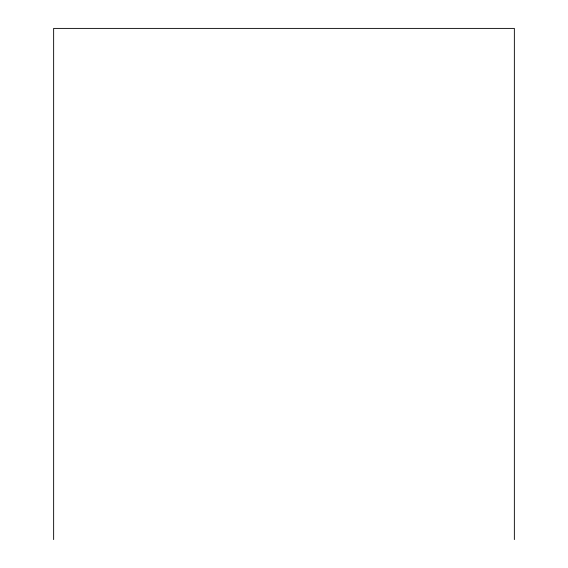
<?xml version="1.0" encoding="UTF-8"?>
<svg xmlns="http://www.w3.org/2000/svg" width="568" height="568" viewBox="0 0 568 568"><rect width="100%" height="100%" fill="white"/><g stroke="black" fill="none" stroke-linecap="round" stroke-linejoin="round"><path stroke-width="0.85" d="M514.36 539.6L514.36 28.4L53.64 28.4L53.64 539.6"/></g></svg>
